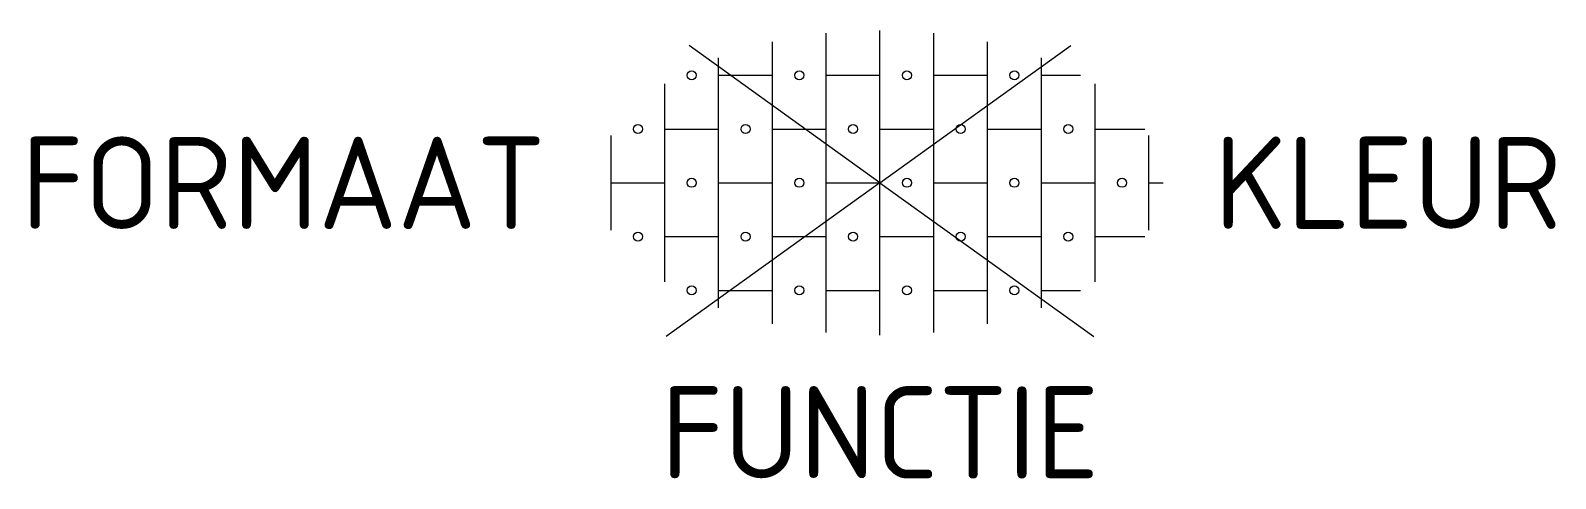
# Model space of a CAD drawing. Header units: metres. Extents: x -16.6 to 13.2, y -5.8 to 3.
import ezdxf
from ezdxf.enums import TextEntityAlignment as Align

# ---------------------------------------------------------------- set-up
doc = ezdxf.new("R2010")
doc.units = ezdxf.units.M
doc.styles.add('NLCS-ISO', font='NLCS-ISO.ttf')

msp = doc.modelspace()

# ---------------------------------------------------------------- linework, layer by layer
for p, q in [((0, 0), (-3.728, 2.684)), ((-2.1, -2.752), (-2.1, 2.752)), ((-1.05, -2.921), (-1.05, 2.921)), ((0, -2.975), (0, 2.975)), ((0, 0), (3.728, 2.684)), ((1.05, -2.921), (1.05, 2.921)), ((2.1, -2.752), (2.1, 2.752)), ((-3.15, -2.444), (-3.15, 2.444)), ((3.15, -2.444), (3.15, 2.444)), ((-3.15, 2.1), (-2.1, 2.1)), ((-1.05, 2.1), (0, 2.1)), ((1.05, 2.1), (2.1, 2.1)), ((3.15, 2.1), (3.914, 2.1)), ((-4.2, -1.933), (-4.2, 1.933)), ((4.2, -1.933), (4.2, 1.933)), ((-5.25, -0.927), (-5.25, 0.927)), ((-4.2, 1.05), (-3.15, 1.05)), ((-2.1, 1.05), (-1.05, 1.05)), ((0, 1.05), (1.05, 1.05)), ((2.1, 1.05), (3.15, 1.05)), ((4.2, 1.05), (5.169, 1.05)), ((5.25, -0.927), (5.25, 0.927)), ((-5.25, 0), (-4.2, 0)), ((0, 0), (-4.172, -3.003)), ((-3.15, 0), (-2.1, 0)), ((-1.05, 0), (0, 0)), ((1.05, 0), (2.1, 0)), ((3.15, 0), (4.2, 0)), ((5.25, 0), (5.525, 0)), ((0, 0), (4.172, -3.003)), ((-4.2, -1.05), (-3.15, -1.05)), ((-2.1, -1.05), (-1.05, -1.05)), ((0, -1.05), (1.05, -1.05)), ((2.1, -1.05), (3.15, -1.05)), ((4.2, -1.05), (5.169, -1.05)), ((-3.15, -2.1), (-2.1, -2.1)), ((-1.05, -2.1), (0, -2.1)), ((1.05, -2.1), (2.1, -2.1)), ((3.15, -2.1), (3.914, -2.1))]:
    msp.add_line(p, q)
for centre in [(-3.675, 2.1), (-1.575, 2.1), (0.525, 2.1), (2.625, 2.1), (-4.725, 1.05), (-2.625, 1.05), (-0.525, 1.05), (1.575, 1.05), (3.675, 1.05), (-3.675, 0), (-1.575, 0), (0.525, 0), (2.625, 0), (4.725, 0), (-4.725, -1.05), (-2.625, -1.05), (-0.525, -1.05), (1.575, -1.05), (3.675, -1.05), (-3.675, -2.1), (-1.575, -2.1), (0.525, -2.1), (2.625, -2.1)]:
    msp.add_circle(centre, 0.0881)

# ---------------------------------------------------------------- texts
at = {"style": 'NLCS-ISO'}
msp.add_attdef('FORMAAT', text='KF', height=1.8, dxfattribs=at).set_placement((-6.525, 0), align=Align.MIDDLE_RIGHT)
msp.add_attdef('KLEUR', text='RD', height=1.8, dxfattribs=at).set_placement((6.525, 0), align=Align.MIDDLE_LEFT)
at = {"style": 'NLCS-ISO', "flags": 1}
msp.add_attdef('FUNCTIE', text='', height=1.8, dxfattribs=at).set_placement((0, -3.975), align=Align.TOP_CENTER)

doc.saveas('drawing.dxf')
